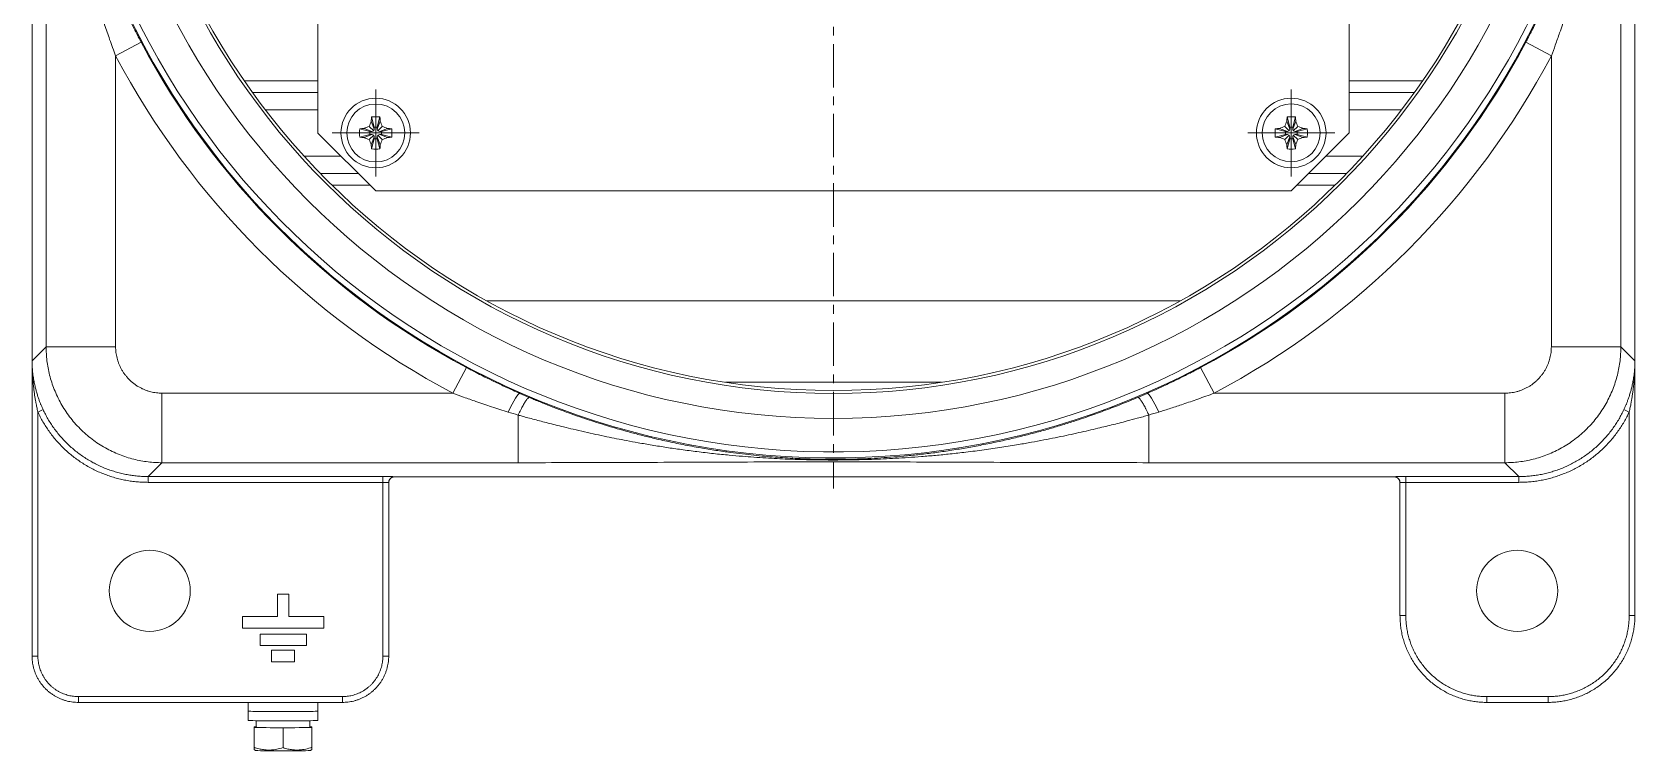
# Model space of a CAD drawing. Header units: millimetres. Extents: x -728 to 992, y -670 to 797.
# Drawn here: x 481.1 to 757.7, y -185.6 to -61.6 of the extents above; entities that cross this region are included whole.
import ezdxf

# ---------------------------------------------------------------- set-up
doc = ezdxf.new("R2010")
doc.units = ezdxf.units.MM
doc.linetypes.add('K5LT_AXLED', pattern=[12, 7.5, -1.5, 1.5, -1.5])
doc.linetypes.add('K5LT_THIN', pattern=[0])

# ---------------------------------------------------------------- blocks, each defined once
blk = doc.blocks.new('U8')
at = {"color": 30, "linetype": 'K5LT_AXLED', "lineweight": 18, "true_color": 0xff8000}
for q in [(698.41, -71), (690.41, -79), (698.41, -87), (706.41, -79)]:
    blk.add_line((698.41, -79), q, dxfattribs=at)
blk = doc.blocks.new('U9')
at = {"color": 30, "linetype": 'K5LT_AXLED', "lineweight": 18, "true_color": 0xff8000}
for q in [(540.41, -71), (532.41, -79), (540.41, -87), (548.41, -79)]:
    blk.add_line((540.41, -79), q, dxfattribs=at)
blk = doc.blocks.new('U5')
at = {"color": 7, "linetype": 'K5LT_THIN', "lineweight": 18}
for p, q in [((481.1, -169.25), (481.1, 162.25)), ((757.73, 162.25), (757.73, -162.25)), ((530.42, -79.01), (530.41, 78.99)), ((708.41, 79), (708.42, -79)), ((483.53, -115.89), (483.53, -54.42)), ((755.3, -54.42), (755.3, -115.89)), ((499.94, -63.35), (495.52, -65.69)), ((738.88, -63.35), (743.3, -65.69)), ((495.52, -115.89), (495.52, -65.69)), ((743.3, -65.69), (743.3, -115.89)), ((530.42, -70), (517.74, -70)), ((721.09, -70), (708.42, -70)), ((530.42, -72), (519.14, -72)), ((719.68, -72), (708.42, -72)), ((530.42, -75), (521.37, -75)), ((539.63, -76.98), (540.15, -78.33)), ((539.7, -76.24), (540.15, -77.98)), ((541.12, -76.24), (540.68, -77.98)), ((541.2, -76.98), (540.68, -78.33)), ((697.63, -76.98), (698.15, -78.32)), ((697.7, -76.24), (698.15, -77.98)), ((699.12, -76.24), (698.68, -77.98)), ((699.2, -76.98), (698.68, -78.32)), ((717.46, -75), (708.42, -75)), ((530.42, -79.01), (540.42, -89.01)), ((537.65, -78.29), (539.4, -78.74)), ((537.65, -79.71), (539.4, -79.26)), ((538.4, -78.22), (539.74, -78.74)), ((538.4, -79.78), (539.74, -79.26)), ((539.3, -77.88), (540.06, -78.65)), ((539.3, -80.12), (540.06, -79.35)), ((539.4, -79.26), (539.4, -78.74)), ((539.4, -78.74), (539.74, -78.74)), ((539.74, -79.26), (539.4, -79.26)), ((539.63, -81.02), (540.15, -79.67)), ((539.7, -81.76), (540.15, -80.02)), ((539.74, -78.74), (540.06, -78.65)), ((540.06, -79.35), (539.74, -79.26)), ((540.06, -78.65), (540.15, -78.33)), ((540.15, -79.67), (540.06, -79.35)), ((540.15, -77.98), (540.68, -77.98)), ((540.15, -78.33), (540.15, -77.98)), ((540.15, -80.02), (540.15, -79.67)), ((540.68, -80.02), (540.15, -80.02)), ((540.68, -77.98), (540.68, -78.33)), ((540.68, -78.33), (540.77, -78.65)), ((540.77, -79.35), (540.68, -79.67)), ((541.2, -81.02), (540.68, -79.67)), ((540.68, -79.67), (540.68, -80.02)), ((541.12, -81.76), (540.68, -80.02)), ((541.53, -77.88), (540.77, -78.65)), ((540.77, -78.65), (541.09, -78.74)), ((541.09, -79.26), (540.77, -79.35)), ((541.53, -80.12), (540.77, -79.35)), ((542.43, -78.22), (541.09, -78.74)), ((541.09, -78.74), (541.43, -78.74)), ((542.43, -79.78), (541.09, -79.26)), ((541.43, -79.26), (541.09, -79.26)), ((543.17, -78.29), (541.43, -78.74)), ((541.43, -78.74), (541.43, -79.26)), ((543.17, -79.71), (541.43, -79.26)), ((695.65, -78.28), (697.4, -78.73)), ((695.65, -79.71), (697.4, -79.26)), ((696.4, -78.21), (697.74, -78.73)), ((696.4, -79.78), (697.74, -79.26)), ((697.3, -77.88), (698.06, -78.64)), ((697.3, -80.11), (698.06, -79.35)), ((697.4, -79.26), (697.4, -78.73)), ((697.4, -78.73), (697.74, -78.73)), ((697.74, -79.26), (697.4, -79.26)), ((697.63, -81.01), (698.15, -79.67)), ((697.7, -81.75), (698.15, -80.01)), ((697.74, -78.73), (698.06, -78.64)), ((698.06, -79.35), (697.74, -79.26)), ((698.06, -78.64), (698.15, -78.32)), ((698.15, -79.67), (698.06, -79.35)), ((698.15, -77.98), (698.68, -77.98)), ((698.15, -78.32), (698.15, -77.98)), ((698.15, -80.01), (698.15, -79.67)), ((698.68, -80.01), (698.15, -80.01)), ((698.42, -89), (708.42, -79)), ((698.68, -77.98), (698.68, -78.32)), ((698.68, -78.32), (698.77, -78.64)), ((698.77, -79.35), (698.68, -79.67)), ((699.2, -81.01), (698.68, -79.67)), ((698.68, -79.67), (698.68, -80.01)), ((699.12, -81.75), (698.68, -80.01)), ((699.53, -77.88), (698.77, -78.64)), ((698.77, -78.64), (699.09, -78.73)), ((699.09, -79.26), (698.77, -79.35)), ((699.53, -80.11), (698.77, -79.35)), ((700.43, -78.21), (699.09, -78.73)), ((699.09, -78.73), (699.43, -78.73)), ((700.43, -79.78), (699.09, -79.26)), ((699.43, -79.26), (699.09, -79.26)), ((701.17, -78.28), (699.43, -78.73)), ((699.43, -78.73), (699.43, -79.26)), ((701.17, -79.71), (699.43, -79.26)), ((528.04, -83), (534.41, -83)), ((704.42, -83), (710.78, -83)), ((530.86, -86), (537.41, -86)), ((532.85, -88), (539.41, -88)), ((699.42, -88), (705.98, -88)), ((701.42, -86), (707.97, -86)), ((698.42, -89), (540.42, -89.01)), ((559.59, -107.98), (679.24, -107.98)), ((483.53, -115.89), (481.1, -118.32)), ((495.52, -115.89), (483.53, -115.89)), ((755.3, -115.89), (743.3, -115.89)), ((755.3, -115.89), (757.73, -118.32)), ((481.1, -169.25), (481.1, -118.32)), ((757.73, -118.32), (757.73, -162.25)), ((556.06, -119.47), (553.72, -123.89)), ((682.76, -119.47), (685.11, -123.89)), ((503.52, -135.89), (503.52, -123.89)), ((553.72, -123.89), (503.52, -123.89)), ((600.76, -122.02), (638.07, -122.02)), ((735.3, -123.89), (685.11, -123.89)), ((735.3, -123.89), (735.3, -135.89)), ((483, -126.73), (482.1, -127.15)), ((482.1, -169.25), (482.1, -127.15)), ((756.73, -127.15), (755.82, -126.73)), ((756.73, -127.15), (756.73, -162.25)), ((564.99, -135.89), (564.99, -127.67)), ((673.83, -135.89), (673.83, -127.67)), ((503.52, -135.89), (501.13, -138.28)), ((501.13, -138.28), (541.65, -138.28)), ((501.13, -139.28), (501.13, -138.28)), ((564.99, -135.89), (503.52, -135.89)), ((541.65, -138.28), (541.65, -139.28)), ((543.65, -138.32), (543.65, -138.32)), ((716.18, -138.32), (543.65, -138.32)), ((735.3, -135.89), (673.83, -135.89)), ((716.18, -138.32), (716.18, -138.32)), ((718.18, -138.28), (737.7, -138.28)), ((718.18, -138.28), (718.18, -139.28)), ((735.3, -135.89), (737.7, -138.28)), ((737.7, -138.28), (737.7, -139.28)), ((501.13, -139.28), (541.65, -139.28)), ((541.65, -139.28), (541.65, -169.25)), ((542.65, -139.32), (542.65, -169.25)), ((542.65, -139.32), (542.65, -139.32)), ((542.65, -139.32), (542.65, -169.25)), ((717.18, -139.32), (717.18, -139.32)), ((717.18, -162.25), (717.18, -139.32)), ((717.18, -162.25), (717.18, -139.32)), ((718.18, -162.25), (718.18, -139.28)), ((718.18, -139.28), (737.7, -139.28)), ((523.44, -158.56), (523.44, -162.45)), ((525.44, -158.56), (523.44, -158.56)), ((525.44, -162.45), (525.44, -158.56)), ((517.43, -162.45), (517.43, -164.45)), ((523.44, -162.45), (517.43, -162.45)), ((531.43, -162.45), (525.44, -162.45)), ((531.43, -164.45), (531.43, -162.45)), ((717.18, -162.25), (717.18, -162.25)), ((718.18, -162.25), (717.18, -162.25)), ((757.73, -162.25), (756.73, -162.25)), ((757.73, -162.25), (757.73, -162.25)), ((517.43, -164.45), (531.43, -164.45)), ((528.44, -165.45), (520.44, -165.45)), ((520.44, -165.45), (520.44, -167.45)), ((528.44, -167.45), (528.44, -165.45)), ((520.44, -167.45), (528.44, -167.45)), ((526.41, -168.25), (522.41, -168.25)), ((522.41, -168.25), (522.41, -170.25)), ((526.41, -170.25), (526.41, -168.25)), ((481.1, -169.25), (481.1, -169.25)), ((482.1, -169.25), (481.1, -169.25)), ((522.41, -170.25), (526.41, -170.25)), ((542.65, -169.25), (541.65, -169.25)), ((542.65, -169.25), (542.65, -169.25)), ((489.1, -177.25), (489.1, -176.25)), ((534.65, -176.25), (489.1, -176.25)), ((534.65, -176.25), (534.65, -177.25)), ((742.73, -176.25), (732.17, -176.25)), ((732.17, -177.25), (732.17, -176.25)), ((742.73, -176.25), (742.73, -177.25)), ((489.1, -177.25), (489.1, -177.25)), ((534.65, -177.25), (489.1, -177.25)), ((534.65, -177.25), (489.1, -177.25)), ((518.41, -178.74), (518.41, -177.25)), ((518.41, -180.34), (518.41, -178.74)), ((530.41, -178.74), (530.41, -177.25)), ((530.41, -180.34), (530.41, -178.74)), ((534.65, -177.25), (534.65, -177.25)), ((742.73, -177.25), (732.17, -177.25)), ((732.17, -177.25), (732.17, -177.25)), ((742.73, -177.25), (732.17, -177.25)), ((742.73, -177.25), (742.73, -177.25)), ((519.41, -181.59), (519.41, -181.49)), ((519.41, -181.49), (519.77, -181.49)), ((524.41, -181.64), (519.41, -181.59)), ((519.41, -181.59), (519.41, -185)), ((519.81, -181.54), (519.77, -181.54)), ((529.41, -181.59), (524.41, -181.64)), ((524.41, -181.64), (524.41, -185.05)), ((529.06, -181.54), (529.06, -180.41)), ((529.06, -181.49), (529.41, -181.49)), ((529.41, -181.49), (529.41, -181.59)), ((529.41, -181.59), (529.41, -185)), ((519.41, -185.4), (519.41, -185)), ((529.41, -185), (529.41, -185.4)), ((519.66, -185.54), (519.41, -185.4)), ((529.16, -185.54), (529.41, -185.4))]:
    blk.add_line(p, q, dxfattribs=at)
at = {"color": 30, "linetype": 'K5LT_AXLED', "lineweight": 18, "true_color": 0xff8000}
blk.add_line((619.41, 140.32), (619.41, -140.32), dxfattribs=at)
at = {"color": 7, "linetype": 'K5LT_THIN', "lineweight": 18}
for centre, radius in [((619.41, 0), 128.25), ((619.41, 0), 128.25), ((619.41, 0), 123.94), ((619.41, 0), 123.44), ((540.41, -79), 6), ((540.41, -79), 5), ((698.41, -79), 6), ((698.41, -78.99), 5), ((501.41, -158), 7), ((737.41, -158), 7)]:
    blk.add_circle(centre, radius, dxfattribs=at)
for radius, start, end in [(135.07, 180, 358.8289), (134.03, 180, 358.5488), (135.23, 207.9356, 242.0644), (135.23, 297.9356, 332.0644), (140.23, 207.9356, 242.0644), (140.23, 297.9356, 332.0644)]:
    blk.add_arc((619.41, 0), radius, start, end, dxfattribs=at)
for centre, major_axis, ratio, start_param, end_param in [((540.61, -79.06), (-1.43, -5.04), 0.306406, 4.376237, 4.564959), ((540.55, -79), (0, -5.24), 0.190027, 4.157813, 4.31707), ((540.41, -79.34), (-5.22, 0), 0.599811, 4.575584, 4.849194), ((540.28, -79), (0, 5.24), 0.190027, -1.175477, -1.01622), ((540.21, -79.06), (-1.43, 5.04), 0.306406, -1.423366, -1.234644), ((698.61, -79.05), (-1.43, -5.04), 0.306406, 4.376237, 4.564959), ((698.55, -78.99), (0, -5.24), 0.190027, 4.157813, 4.31707), ((698.41, -79.34), (-5.22, 0), 0.599811, 4.575584, 4.849194), ((698.28, -78.99), (0, 5.24), 0.190027, -1.175477, -1.01622), ((698.21, -79.05), (-1.43, 5.04), 0.306406, -1.423366, -1.234644), ((540.76, -79), (0, -5.22), 0.599811, 4.575584, 4.849194), ((540.41, -79.13), (-5.24, 0), 0.190027, -1.175477, -1.01622), ((540.41, -78.87), (5.24, 0), 0.190027, 4.157813, 4.31707), ((540.47, -79.2), (-5.04, -1.43), 0.306406, -1.423366, -1.234644), ((540.47, -78.8), (5.04, -1.43), 0.306406, 4.376237, 4.564959), ((540.61, -78.94), (1.43, -5.04), 0.306406, -1.423366, -1.234644), ((540.21, -78.94), (1.43, 5.04), 0.306406, 4.376237, 4.564959), ((540.36, -79.2), (-5.04, 1.43), 0.306406, 4.376237, 4.564959), ((540.36, -78.8), (5.04, 1.43), 0.306406, -1.423366, -1.234644), ((540.41, -79.13), (-5.24, 0), 0.190027, 4.157813, 4.31707), ((540.41, -78.87), (5.24, 0), 0.190027, -1.175477, -1.01622), ((540.07, -79), (0, 5.22), 0.599811, 4.712389, 4.849194), ((540.07, -79), (0, 5.22), 0.599811, 4.575584, 4.712389), ((698.76, -78.99), (0, -5.22), 0.599811, 4.575584, 4.849194), ((698.41, -79.13), (-5.24, 0), 0.190027, -1.175477, -1.01622), ((698.41, -78.86), (5.24, 0), 0.190027, 4.157813, 4.31707), ((698.47, -79.2), (-5.04, -1.43), 0.306406, -1.423366, -1.234644), ((698.47, -78.79), (5.04, -1.43), 0.306406, 4.376237, 4.564959), ((698.61, -78.94), (1.43, -5.04), 0.306406, -1.423366, -1.234644), ((698.21, -78.94), (1.43, 5.04), 0.306406, 4.376237, 4.564959), ((698.36, -79.2), (-5.04, 1.43), 0.306406, 4.376237, 4.564959), ((698.36, -78.79), (5.04, 1.43), 0.306406, -1.423366, -1.234644), ((698.41, -79.13), (-5.24, 0), 0.190027, 4.157813, 4.31707), ((698.41, -78.86), (5.24, 0), 0.190027, -1.175477, -1.01622), ((698.07, -78.99), (0, 5.22), 0.599811, 4.712389, 4.849194), ((698.07, -78.99), (0, 5.22), 0.599811, 4.575584, 4.712389), ((540.55, -79), (0, -5.24), 0.190027, -1.175477, -1.01622), ((540.41, -78.66), (5.22, 0), 0.599811, 4.575584, 4.849194), ((540.28, -79), (0, 5.24), 0.190027, 4.157813, 4.31707), ((698.55, -78.99), (0, -5.24), 0.190027, -1.175477, -1.01622), ((698.41, -78.65), (5.22, 0), 0.599811, 4.575584, 4.849194), ((698.28, -78.99), (0, 5.24), 0.190027, 4.157813, 4.31707), ((563.26, -128.51), (2.01, 4.58), 0.112862, 0.017566, 1.319314), ((675.56, -128.51), (-2.01, 4.58), 0.112862, 4.963871, 6.26562), ((543.65, -139.32), (-0.707, -0.707), 0.999695, 3.927143, 5.497635), ((716.18, -139.32), (-0.707, 0.707), 0.999695, 3.927143, 5.497635), ((524.41, -178.74), (-6, 0), 0.017452, 0, 3.141593), ((524.41, -178.74), (-6, 0), 0.017452, 0, 3.141593), ((524.41, -180.34), (-6, 0), 0.017452, 0, 3.141593), ((524.41, -179.71), (0, 12.85), 0.361728, -4.658359, -4.568813), ((524.41, -182.17), (0, 12.85), 0.361728, 1.475138, 1.521621), ((524.41, -181.54), (-4.65, 0), 0.017452, 0.143576, 3.141593), ((524.41, -185.54), (-4.75, 0), 0.017452, 0.030238, 3.111355)]:
    blk.add_ellipse(centre, major_axis=major_axis, ratio=ratio, start_param=start_param, end_param=end_param, dxfattribs=at)
for points, knots in [([(499.94, -63.35), (499.81, -63.1), (499.53, -62.58), (499.08, -61.71), (498.51, -60.58), (497.72, -58.98), (496.84, -57.15), (496.07, -55.47), (495.65, -54.52), (495.49, -54.15)], [0, 0, 0, 0, 0.084344, 0.170956, 0.285512, 0.455654, 0.691649, 0.879894, 1, 1, 1, 1]), ([(743.34, -54.15), (742.99, -54.95), (742.31, -56.44), (741.37, -58.45), (740.58, -60.06), (739.97, -61.26), (739.53, -62.13), (739.23, -62.7), (739.03, -63.08), (738.92, -63.28), (738.88, -63.35)], [0, 0, 0, 0, 0.259776, 0.482105, 0.65078, 0.785114, 0.874668, 0.936489, 0.974787, 1, 1, 1, 1]), ([(495.52, -65.69), (495.17, -64.75), (494.52, -62.97), (493.66, -60.47), (492.92, -58.23), (492.48, -56.83), (492.26, -56.15)], [0, 0, 0, 0, 0.299289, 0.564533, 0.786755, 1, 1, 1, 1]), ([(746.56, -56.15), (746.26, -57.1), (745.67, -58.96), (744.81, -61.52), (744.02, -63.75), (743.53, -65.07), (743.3, -65.69)], [0, 0, 0, 0, 0.297161, 0.580295, 0.802517, 1, 1, 1, 1]), ([(482.1, -127.15), (482.06, -127), (482, -126.72), (481.91, -126.31), (481.83, -125.91), (481.74, -125.45), (481.64, -124.9), (481.54, -124.26), (481.44, -123.55), (481.35, -122.77), (481.26, -121.87), (481.17, -120.82), (481.11, -119.62), (481.1, -118.76), (481.1, -118.32)], [0, 0, 0, 0, 0.051828, 0.098088, 0.140183, 0.191852, 0.254058, 0.328923, 0.408396, 0.494154, 0.594338, 0.711853, 0.850962, 1, 1, 1, 1]), ([(483, -126.73), (482.92, -126.56), (482.78, -126.24), (482.58, -125.76), (482.39, -125.28), (482.2, -124.75), (482, -124.16), (481.82, -123.52), (481.64, -122.83), (481.47, -122.06), (481.31, -121.17), (481.19, -120.23), (481.12, -119.26), (481.1, -118.63), (481.1, -118.32)], [0, 0, 0, 0, 0.061683, 0.116592, 0.171904, 0.235298, 0.307131, 0.384459, 0.462321, 0.555136, 0.657334, 0.77646, 0.890236, 1, 1, 1, 1]), ([(755.82, -126.73), (755.9, -126.56), (756.05, -126.24), (756.25, -125.76), (756.43, -125.28), (756.63, -124.75), (756.82, -124.16), (757.01, -123.52), (757.19, -122.82), (757.36, -122.05), (757.51, -121.17), (757.63, -120.23), (757.71, -119.26), (757.73, -118.63), (757.73, -118.32)], [0, 0, 0, 0, 0.061664, 0.116557, 0.171859, 0.235412, 0.307345, 0.384739, 0.462362, 0.555884, 0.658144, 0.776809, 0.889794, 1, 1, 1, 1]), ([(756.73, -127.15), (756.76, -127), (756.83, -126.72), (756.91, -126.31), (757, -125.91), (757.08, -125.45), (757.18, -124.9), (757.28, -124.26), (757.38, -123.56), (757.48, -122.79), (757.57, -121.9), (757.65, -120.84), (757.71, -119.63), (757.73, -118.77), (757.73, -118.32)], [0, 0, 0, 0, 0.051665, 0.0978, 0.139857, 0.191628, 0.253996, 0.328702, 0.407482, 0.492156, 0.59145, 0.708343, 0.8485, 1, 1, 1, 1]), ([(565.27, -123.93), (564.46, -123.57), (562.97, -122.9), (560.97, -121.95), (559.36, -121.17), (558.16, -120.56), (557.29, -120.11), (556.71, -119.81), (556.33, -119.61), (556.14, -119.51), (556.06, -119.47)], [0, 0, 0, 0, 0.259776, 0.482105, 0.65078, 0.785114, 0.874668, 0.936489, 0.974787, 1, 1, 1, 1]), ([(682.76, -119.47), (682.51, -119.61), (681.99, -119.88), (681.12, -120.33), (679.99, -120.91), (678.39, -121.7), (676.57, -122.57), (674.89, -123.34), (673.93, -123.76), (673.56, -123.93)], [0, 0, 0, 0, 0.084344, 0.170956, 0.285512, 0.455654, 0.691649, 0.879894, 1, 1, 1, 1]), ([(563.26, -127.15), (562.31, -126.85), (560.45, -126.26), (557.89, -125.39), (555.66, -124.61), (554.34, -124.12), (553.72, -123.89)], [0, 0, 0, 0, 0.297161, 0.580295, 0.802517, 1, 1, 1, 1]), ([(685.11, -123.89), (684.17, -124.24), (682.38, -124.89), (679.88, -125.75), (677.64, -126.49), (676.25, -126.94), (675.56, -127.15)], [0, 0, 0, 0, 0.299289, 0.564533, 0.786755, 1, 1, 1, 1]), ([(566.91, -124.64), (566.88, -124.63), (566.82, -124.64), (566.7, -124.73), (566.57, -124.87), (566.43, -125.05), (566.28, -125.27), (566.11, -125.53), (565.93, -125.83), (565.75, -126.16), (565.54, -126.55), (565.34, -126.95), (565.15, -127.34), (565.04, -127.57), (564.99, -127.67)], [0, 0, 0, 0, 0.108692, 0.204974, 0.287771, 0.371129, 0.45295, 0.53435, 0.61509, 0.69647, 0.777276, 0.870588, 0.944438, 1, 1, 1, 1]), ([(671.94, -124.63), (671.48, -124.82), (670.63, -125.18), (669.35, -125.69), (668.07, -126.2), (666.72, -126.71), (665.35, -127.22), (663.97, -127.71), (662.47, -128.23), (660.7, -128.82), (658.67, -129.45), (656.46, -130.11), (654.27, -130.71), (651.95, -131.31), (649.56, -131.89), (646.99, -132.45), (644.42, -132.96), (641.8, -133.43), (639.19, -133.85), (636.58, -134.21), (634.04, -134.51), (631.6, -134.76), (629.28, -134.95), (627.01, -135.09), (624.7, -135.21), (622.37, -135.28), (620.11, -135.31), (618.1, -135.3), (616.25, -135.27), (614.53, -135.22), (612.79, -135.14), (611.07, -135.05), (609.31, -134.93), (607.51, -134.78), (605.63, -134.6), (603.67, -134.38), (601.49, -134.11), (599.08, -133.76), (596.34, -133.32), (593.52, -132.79), (590.66, -132.2), (588.07, -131.61), (585.71, -131.02), (583.61, -130.46), (581.66, -129.9), (579.83, -129.35), (578.13, -128.82), (576.46, -128.27), (574.86, -127.72), (573.31, -127.16), (572.04, -126.69), (570.99, -126.29), (570.11, -125.95), (569.22, -125.59), (568.36, -125.24), (567.58, -124.92), (567.11, -124.72), (566.91, -124.64)], [0, 0, 0, 0, 0.014157, 0.026713, 0.03952, 0.053037, 0.066866, 0.080102, 0.093894, 0.110992, 0.13236, 0.153464, 0.175527, 0.195894, 0.21996, 0.243834, 0.268893, 0.292667, 0.317379, 0.341934, 0.365745, 0.388069, 0.40936, 0.429978, 0.450963, 0.473119, 0.49411, 0.513291, 0.528598, 0.54502, 0.560686, 0.576928, 0.592836, 0.609389, 0.626519, 0.644519, 0.663986, 0.687397, 0.711803, 0.74053, 0.767048, 0.7928, 0.814273, 0.834582, 0.853311, 0.870908, 0.888002, 0.903134, 0.920104, 0.934891, 0.948745, 0.957951, 0.966478, 0.975614, 0.985357, 0.993809, 1, 1, 1, 1]), ([(671.94, -124.63), (671.97, -124.62), (672.03, -124.63), (672.14, -124.72), (672.27, -124.86), (672.4, -125.03), (672.55, -125.25), (672.72, -125.51), (672.89, -125.81), (673.08, -126.14), (673.28, -126.53), (673.49, -126.93), (673.67, -127.32), (673.79, -127.56), (673.83, -127.67)], [0, 0, 0, 0, 0.108255, 0.202527, 0.284385, 0.366694, 0.449186, 0.530306, 0.611104, 0.692625, 0.773768, 0.867402, 0.942449, 1, 1, 1, 1]), ([(673.83, -127.67), (673.18, -127.86), (671.95, -128.2), (670.23, -128.66), (668.75, -129.04), (667.4, -129.38), (666.04, -129.71), (664.58, -130.06), (663, -130.43), (661.3, -130.81), (659.52, -131.2), (657.65, -131.59), (655.66, -131.98), (653.55, -132.37), (651.13, -132.8), (648.41, -133.24), (645.38, -133.68), (642.4, -134.06), (639.61, -134.38), (637.06, -134.63), (634.65, -134.83), (632.35, -135), (630.14, -135.14), (628.04, -135.24), (625.96, -135.32), (623.87, -135.38), (621.74, -135.42), (619.58, -135.43), (617.41, -135.42), (615.28, -135.39), (613.34, -135.34), (611.5, -135.27), (609.66, -135.19), (607.69, -135.08), (605.68, -134.95), (603.59, -134.78), (601.28, -134.58), (598.67, -134.32), (595.9, -134), (593.2, -133.64), (590.62, -133.27), (588.14, -132.87), (585.83, -132.47), (583.79, -132.1), (581.98, -131.75), (580.22, -131.39), (578.38, -131), (576.46, -130.58), (574.6, -130.15), (572.9, -129.74), (571.45, -129.38), (570.16, -129.05), (568.97, -128.75), (567.8, -128.44), (566.72, -128.15), (565.78, -127.9), (565.23, -127.74), (564.99, -127.67)], [0, 0, 0, 0, 0.019111, 0.035075, 0.047894, 0.059707, 0.071831, 0.084945, 0.099862, 0.115365, 0.131976, 0.149215, 0.167373, 0.187151, 0.20744, 0.234301, 0.262144, 0.291097, 0.31601, 0.338909, 0.361163, 0.382136, 0.402206, 0.421467, 0.439931, 0.459284, 0.478657, 0.498051, 0.518452, 0.538132, 0.556356, 0.57173, 0.588874, 0.606825, 0.625584, 0.64358, 0.664239, 0.689057, 0.715295, 0.740192, 0.7634, 0.78665, 0.808476, 0.827203, 0.842907, 0.858716, 0.875994, 0.893891, 0.911906, 0.92706, 0.940336, 0.951605, 0.962614, 0.973232, 0.984192, 0.993115, 1, 1, 1, 1]), ([(673.83, -135.89), (671.07, -135.88), (668.3, -135.88), (662.66, -135.87), (659.8, -135.86), (654.04, -135.85), (651.12, -135.84), (645.27, -135.82), (642.31, -135.8), (636.38, -135.78), (633.39, -135.77), (627.41, -135.75), (624.41, -135.73), (618.41, -135.73), (615.41, -135.74), (609.42, -135.75), (606.42, -135.76), (600.47, -135.79), (597.5, -135.8), (591.6, -135.82), (588.67, -135.83), (582.86, -135.85), (579.97, -135.86), (574.28, -135.88), (571.46, -135.88), (567.44, -135.89), (566.21, -135.89), (564.99, -135.89)], [0, 0, 0, 0, 0.080358, 0.080358, 0.160716, 0.160716, 0.241074, 0.241074, 0.321432, 0.321432, 0.401791, 0.401791, 0.482149, 0.482149, 0.562507, 0.562507, 0.642865, 0.642865, 0.723223, 0.723223, 0.803581, 0.803581, 0.883939, 0.883939, 0.964297, 0.964297, 1, 1, 1, 1]), ([(519.41, -185), (519.69, -185.1), (520.1, -185.22), (520.65, -185.34), (521.02, -185.4), (521.37, -185.44), (521.68, -185.47), (522.02, -185.47), (522.39, -185.46), (522.84, -185.42), (523.52, -185.31), (524.05, -185.17), (524.41, -185.05)], [0, 0, 0, 0, 2.259309, 3.219175, 4.306071, 5.100503, 5.904859, 6.674572, 7.743491, 8.780356, 10.126867, 13, 13, 13, 13]), ([(524.41, -185.05), (524.69, -185.14), (525.1, -185.26), (525.65, -185.37), (526.02, -185.42), (526.37, -185.46), (526.68, -185.47), (527.02, -185.47), (527.39, -185.45), (527.84, -185.4), (528.52, -185.28), (529.05, -185.12), (529.41, -185)], [0, 0, 0, 0, 2.259309, 3.219175, 4.306071, 5.100503, 5.904859, 6.674572, 7.743491, 8.780356, 10.126867, 13, 13, 13, 13])]:
    blk.add_open_spline(points, degree=3, knots=knots, dxfattribs=at)
for points, weights in [([(483.53, -115.89), (483.53, -127.6), (491.81, -135.88), (503.52, -135.89)], [1, 0.804809640383, 0.804809640383, 1]), ([(495.52, -115.89), (495.52, -120.57), (498.84, -123.89), (503.52, -123.89)], [1, 0.804809640383, 0.804809640383, 1]), ([(735.3, -123.89), (739.99, -123.89), (743.3, -120.57), (743.3, -115.89)], [1, 0.804809640383, 0.804809640383, 1]), ([(735.3, -135.89), (747.01, -135.88), (755.3, -127.6), (755.3, -115.89)], [1, 0.804809640383, 0.804809640383, 1]), ([(501.13, -139.28), (492.73, -139.28), (485.64, -134.77), (482.1, -127.15)], [1, 0.895599568132, 0.895599568132, 1]), ([(501.13, -138.28), (493.13, -138.28), (486.38, -133.98), (483, -126.73)], [1, 0.895599568132, 0.895599568132, 1]), ([(755.82, -126.73), (752.44, -133.98), (745.7, -138.28), (737.7, -138.28)], [1, 0.895599568132, 0.895599568132, 1]), ([(756.73, -127.15), (753.18, -134.77), (746.1, -139.28), (737.7, -139.28)], [1, 0.895599568132, 0.895599568132, 1]), ([(543.65, -138.32), (543.63, -138.3), (542.8, -138.28), (541.65, -138.28)], [1, 0.808833632769, 0.808833632769, 1]), ([(543.65, -138.32), (543.06, -138.32), (542.65, -138.73), (542.65, -139.32)], [1, 0.804809640383, 0.804809640383, 1]), ([(716.18, -138.32), (716.2, -138.3), (717.02, -138.28), (718.18, -138.28)], [1, 0.808833632769, 0.808833632769, 1]), ([(717.18, -139.32), (717.18, -138.73), (716.76, -138.32), (716.18, -138.32)], [1, 0.804809640383, 0.804809640383, 1]), ([(542.65, -139.32), (542.64, -139.3), (542.23, -139.28), (541.65, -139.28)], [1, 0.808833632769, 0.808833632769, 1]), ([(717.18, -139.32), (717.19, -139.3), (717.6, -139.28), (718.18, -139.28)], [1, 0.808833632769, 0.808833632769, 1]), ([(732.17, -177.25), (723.39, -177.25), (717.18, -171.04), (717.18, -162.25)], [1, 0.804809640383, 0.804809640383, 1]), ([(717.18, -162.25), (717.18, -171.04), (723.39, -177.25), (732.17, -177.25)], [1, 0.804809640383, 0.804809640383, 1]), ([(718.18, -162.25), (718.18, -170.45), (723.97, -176.25), (732.17, -176.25)], [1, 0.804809640383, 0.804809640383, 1]), ([(757.73, -162.25), (757.73, -171.04), (751.52, -177.25), (742.73, -177.25)], [1, 0.804809640383, 0.804809640383, 1]), ([(742.73, -177.25), (751.52, -177.25), (757.73, -171.04), (757.73, -162.25)], [1, 0.804809640383, 0.804809640383, 1]), ([(742.73, -176.25), (750.93, -176.25), (756.73, -170.45), (756.73, -162.25)], [1, 0.804809640383, 0.804809640383, 1]), ([(489.1, -177.25), (484.41, -177.25), (481.1, -173.94), (481.1, -169.25)], [1, 0.804809640383, 0.804809640383, 1]), ([(481.1, -169.25), (481.1, -173.94), (484.41, -177.25), (489.1, -177.25)], [1, 0.804809640383, 0.804809640383, 1]), ([(482.1, -169.25), (482.1, -173.35), (485, -176.25), (489.1, -176.25)], [1, 0.804809640383, 0.804809640383, 1]), ([(534.65, -177.25), (539.34, -177.25), (542.65, -173.94), (542.65, -169.25)], [1, 0.804809640383, 0.804809640383, 1]), ([(542.65, -169.25), (542.65, -173.94), (539.34, -177.25), (534.65, -177.25)], [1, 0.804809640383, 0.804809640383, 1]), ([(534.65, -176.25), (538.75, -176.25), (541.65, -173.35), (541.65, -169.25)], [1, 0.804809640383, 0.804809640383, 1])]:
    blk.add_rational_spline(points, weights, degree=3, dxfattribs=at)
for points in [[(566.91, -124.64), (566.36, -124.4), (565.81, -124.17), (565.27, -123.93)], [(673.56, -123.93), (673.02, -124.16), (672.48, -124.4), (671.94, -124.63)], [(564.99, -127.67), (564.41, -127.5), (563.84, -127.32), (563.26, -127.15)], [(675.56, -127.15), (674.99, -127.32), (674.41, -127.5), (673.83, -127.67)]]:
    blk.add_open_spline(points, degree=3, dxfattribs=at)
for name in ['U9', 'U8']:
    blk.add_blockref(name, (0, 0))
blk = doc.blocks.new('U0')
blk.add_blockref('U5', (0, 0))

msp = doc.modelspace()

# ---------------------------------------------------------------- block references
msp.add_blockref('U0', (0, 0))

doc.saveas('drawing.dxf')
